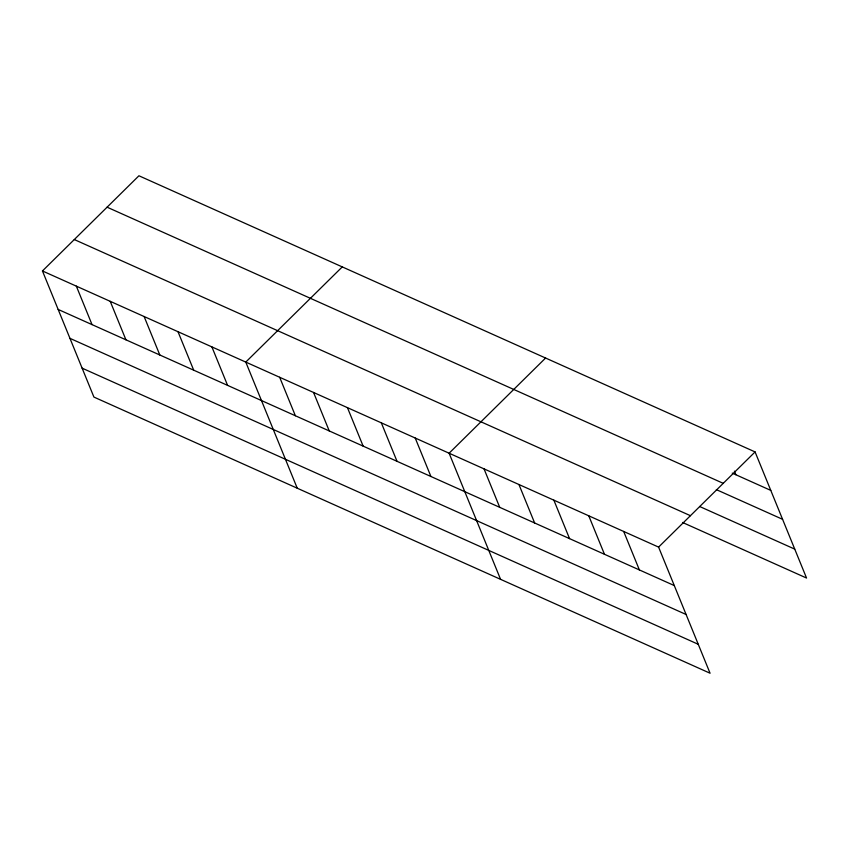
<?xml version="1.0" encoding="UTF-8"?>
<svg xmlns="http://www.w3.org/2000/svg" width="849" height="849" viewBox="0 0 849 849"><rect width="100%" height="100%" fill="white"/><g stroke="black" fill="none" stroke-linecap="round" stroke-linejoin="round"><path stroke-width="1.27" d="M42.45 270.958L658.591 547.106L710.061 673.225L93.921 397.077L42.45 270.958L138.939 175.775L755.079 451.923L806.55 578.042L682.543 522.464M342.264 266.904L245.775 362.088L297.246 488.207M545.589 358.034L449.11 453.217L500.57 579.336M658.591 547.106L755.079 451.923M732.252 473.126L770.775 490.393M107.091 207.188L723.242 483.336M716.365 489.64L782.587 519.312M699.629 506.492L794.749 549.123M74.288 239.545L690.439 515.693M58.146 309.429L674.297 585.577M69.958 338.348L686.098 614.496M82.109 368.148L698.26 644.295M734.396 471.131L735.86 474.74M623.686 531.453L639.382 569.923M588.771 515.81L604.467 554.28M553.856 500.157L569.552 538.627M518.941 484.514L534.637 522.984M484.026 468.86L499.721 507.331M415.214 438.031L430.921 476.491M381.328 422.834L397.024 461.304M347.443 407.647L363.139 446.118M313.557 392.461L329.253 430.931M279.671 377.274L295.367 415.745M211.889 346.901L227.585 385.361M178.003 331.715L193.699 370.175M144.118 316.518L159.814 354.988M110.221 301.331L125.928 339.802M76.336 286.145L92.032 324.615"/></g></svg>
